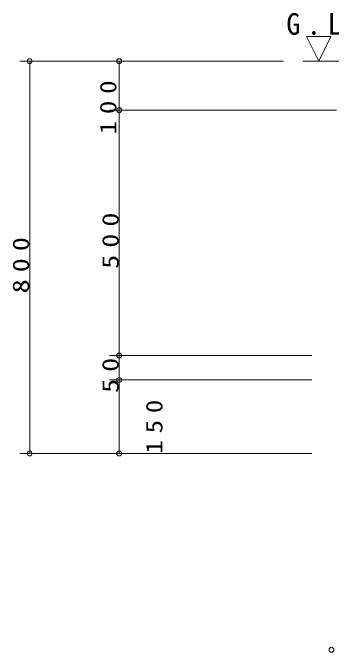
# Model space of a CAD drawing. Units: millimetres on the paper. Extents: x 0 to 420, y -594 to 297.
# Drawn here: x 298.9 to 331.4, y -472.3 to -407.1 of the extents above; entities that cross this region are included whole.
import ezdxf

# ---------------------------------------------------------------- set-up
doc = ezdxf.new("R2010")
doc.units = ezdxf.units.MM
for name, color, linetype, lineweight in [('2D_DIMENSION', 7, 'Continuous', 13), ('3D_GLINE', 7, 'Continuous', 13), ('TEXT', 7, 'Continuous', 13)]:
    doc.layers.add(name, color=color, linetype=linetype, lineweight=lineweight)
doc.styles.add('ＭＳ ゴシック', font='')
doc.styles.get('ＭＳ ゴシック').set_extended_font_data('MS Gothic')

msp = doc.modelspace()

# ---------------------------------------------------------------- linework, layer by layer
at = {"layer": '2D_DIMENSION'}
for p, q in [((326.545, -412.077), (299.637, -412.077)), ((300.637, -412.077), (300.637, -412.577)), ((300.637, -412.577), (300.637, -451.572)), ((326.545, -412.077), (308.773, -412.077)), ((309.773, -412.077), (309.773, -412.577)), ((309.773, -412.577), (309.773, -416.577)), ((326.539, -417.077), (308.773, -417.077)), ((331.931, -417.077), (308.773, -417.077)), ((309.773, -417.077), (309.773, -416.577)), ((309.773, -417.077), (309.773, -417.577)), ((309.773, -417.577), (309.773, -441.577)), ((309.773, -441.577), (309.773, -441.077)), ((309.773, -442.077), (309.773, -441.577)), ((309.773, -442.077), (309.773, -441.577)), ((329.431, -442.077), (308.773, -442.077)), ((329.431, -442.077), (308.773, -442.077)), ((309.773, -442.077), (309.773, -444.572)), ((329.437, -444.572), (308.773, -444.572)), ((329.437, -444.572), (308.773, -444.572)), ((309.773, -444.572), (309.773, -445.072)), ((309.773, -444.572), (309.773, -445.072)), ((309.773, -445.072), (309.773, -445.572)), ((309.773, -445.072), (309.773, -451.572)), ((300.637, -452.072), (300.637, -451.572)), ((309.773, -452.072), (309.773, -451.572)), ((329.437, -452.072), (299.637, -452.072)), ((329.437, -452.072), (308.773, -452.072))]:
    msp.add_line(p, q, dxfattribs=at)
for centre in [(300.637, -412.077), (309.773, -412.077), (309.773, -417.077), (309.773, -417.077), (309.773, -442.077), (309.773, -442.077), (309.773, -444.572), (309.773, -444.572), (300.637, -452.072), (309.773, -452.072), (331.431, -472.077)]:
    msp.add_circle(centre, 0.25, dxfattribs=at)
at = {"layer": '3D_GLINE'}
msp.add_line((328.545, -412.077), (339.506, -412.077), dxfattribs=at)
at = {"layer": 'TEXT'}
for p, q in [((331.371, -409.577), (328.871, -409.577)), ((328.871, -409.577), (330.121, -412.077)), ((330.121, -412.077), (331.371, -409.577))]:
    msp.add_line(p, q, dxfattribs=at)

# ---------------------------------------------------------------- texts
at = {"layer": '2D_DIMENSION', "char_height": 1.686, "attachment_point": 7, "rotation": 90, "style": 'ＭＳ ゴシック'}
for s, insert in [('\\T1.5;\\W1.2;100', (309.507, -419.538)), ('\\T1.5;\\W1.25;500', (309.74, -433.246)), ('\\T1.5;\\W1.25;800', (300.603, -435.743)), ('\\T1.5;\\W1.25;50', (309.74, -445.898)), ('\\T1.5;\\W1.2;150', (314.205, -452.089))]:
    msp.add_mtext(s, dxfattribs=dict(at, insert=insert))
at = {"layer": 'TEXT', "insert": (326.821, -409.414), "char_height": 2.199, "attachment_point": 7, "style": 'ＭＳ ゴシック'}
msp.add_mtext('\\T1.48;\\W0.95;G.L.', dxfattribs=at)

doc.saveas('drawing.dxf')
